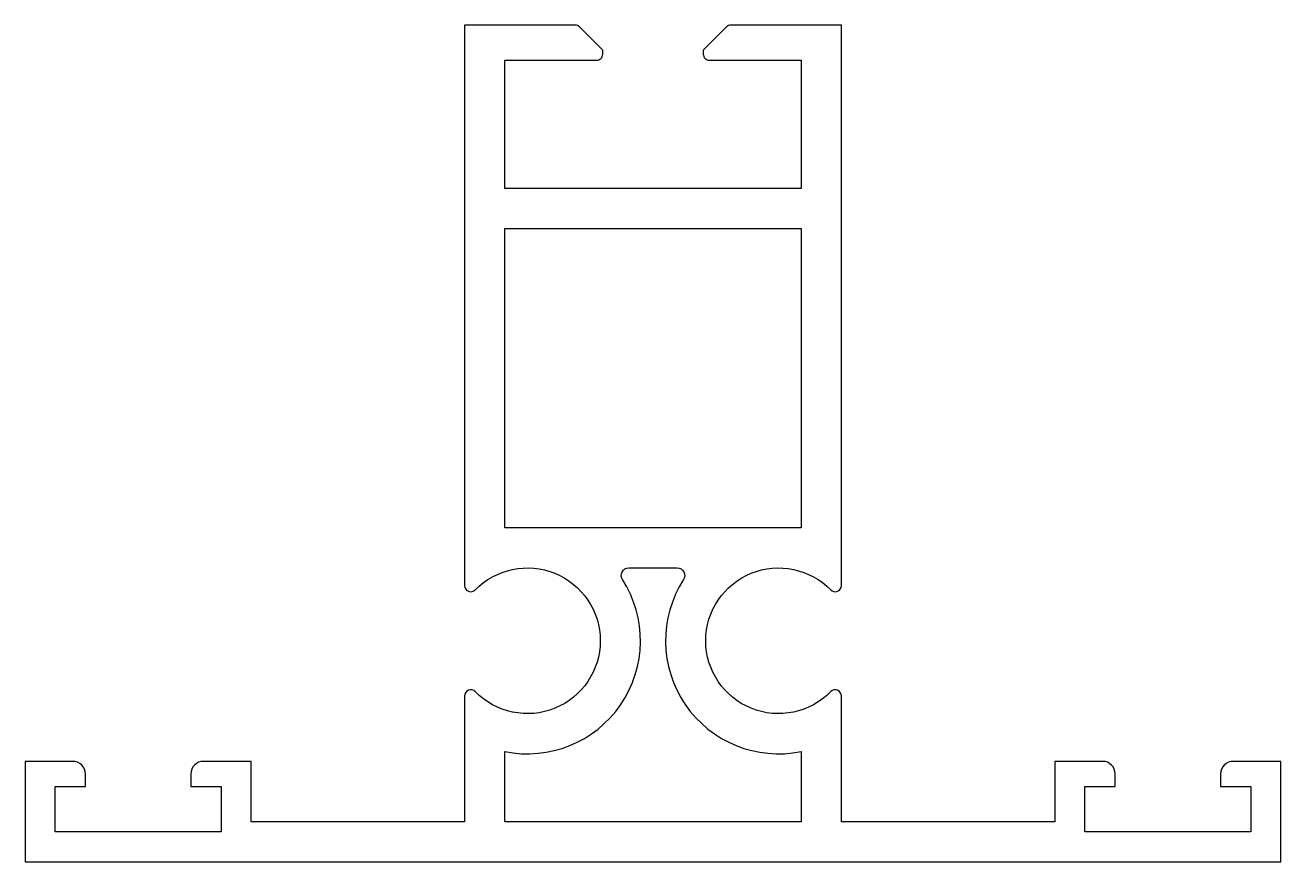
# Model space of a CAD drawing. Extents: x 759.5 to 809.5, y 726 to 759.3.
import ezdxf

# ---------------------------------------------------------------- set-up
doc = ezdxf.new("R2010")
doc.units = 0
doc.layers.get('0').update_dxf_attribs({"linetype": 'CONTINUOUS'})

msp = doc.modelspace()

# ---------------------------------------------------------------- linework, layer by layer
for points in [[(800.518, 729.987), (800.518, 727.587), (792.018, 727.587), (792.018, 732.59, 0.672759), (791.594, 732.763, -2.458035), (791.594, 736.812, 0.672759), (792.018, 736.984), (792.018, 759.287), (787.621, 759.287, 0.198912), (787.445, 759.214), (786.518, 758.287), (786.518, 758.137, 0.414214), (786.768, 757.887), (790.418, 757.887), (790.418, 752.787), (778.618, 752.787), (778.618, 757.887), (782.268, 757.887, 0.414214), (782.518, 758.137), (782.518, 758.287), (781.591, 759.214, 0.198912), (781.414, 759.287), (777.018, 759.287), (777.018, 736.984, 0.672759), (777.441, 736.812, -2.458035), (777.441, 732.763, 0.672759), (777.018, 732.59), (777.018, 727.587), (768.518, 727.587), (768.518, 729.987), (766.618, 729.987, 0.414214), (766.118, 729.487), (766.118, 728.987), (767.318, 728.987), (767.318, 727.187), (760.718, 727.187), (760.718, 728.987), (761.918, 728.987), (761.918, 729.487, 0.414214), (761.418, 729.987), (759.518, 729.987), (759.518, 725.987), (809.518, 725.987), (809.518, 729.987), (807.618, 729.987, 0.414214), (807.118, 729.487), (807.118, 728.987), (808.318, 728.987), (808.318, 727.187), (801.718, 727.187), (801.718, 728.987), (802.918, 728.987), (802.918, 729.487, 0.414214), (802.418, 729.987)], [(783.301, 737.225, -0.59374), (783.553, 737.687), (785.483, 737.687, -0.59374), (785.735, 737.225, 0.663984), (790.418, 730.378), (790.418, 727.587), (778.618, 727.587), (778.618, 730.378, 0.663984)]]:
    msp.add_lwpolyline(points, format="xyb", close=True)
msp.add_lwpolyline([(790.418, 751.187), (790.418, 739.287), (778.618, 739.287), (778.618, 751.187)], close=True)

doc.saveas('drawing.dxf')
